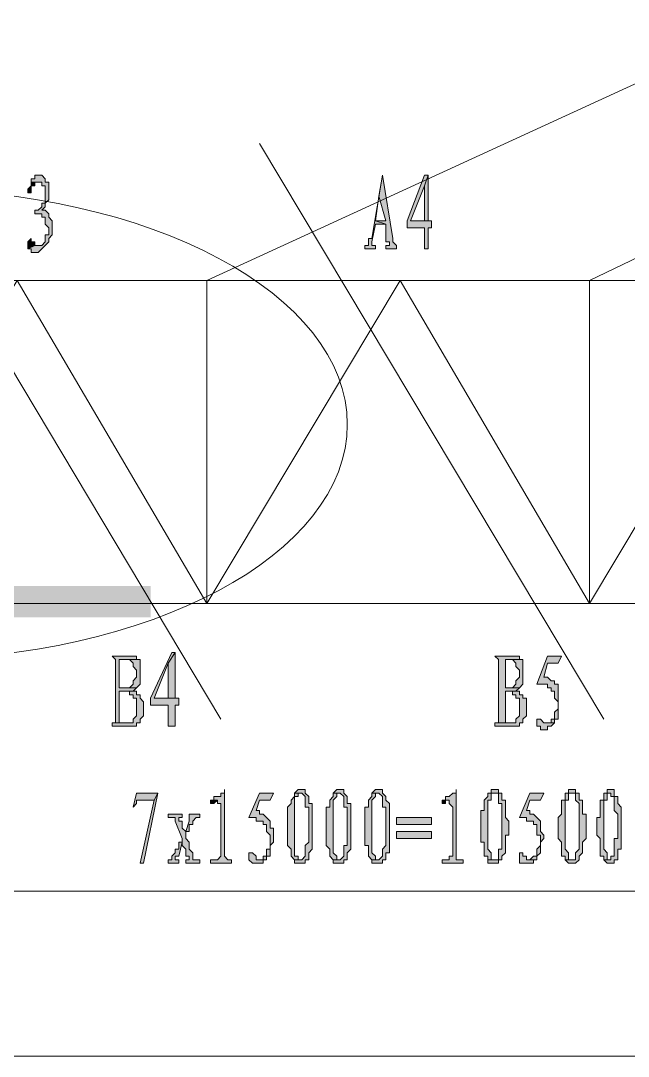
# Model space of a CAD drawing. Header units: millimetres. Extents: x 6 to 291, y 4 to 206.
# Drawn here: x 47.12 to 54.44, y 182.08 to 194.56 of the extents above; entities that cross this region are included whole.
import ezdxf

# ---------------------------------------------------------------- set-up
doc = ezdxf.new("R2010")
doc.units = ezdxf.units.MM
doc.layers.add('C00-00-00', color=7, linetype='Continuous')

msp = doc.modelspace()

# ---------------------------------------------------------------- hatches: boundary and pattern name
at = {"layer": 'C00-00-00'}
h = msp.add_hatch(color=256, dxfattribs=at)
h.dxf.hatch_style = 2
h.paths.add_polyline_path([(47.328668, 192.701335), (47.286335, 192.701335), (47.286335, 192.659002), (47.244001, 192.659002), (47.244001, 192.616669), (47.328668, 192.616669), (47.371001, 192.616669), (47.371001, 192.574335), (47.413335, 192.574335), (47.413335, 192.362669), (47.371001, 192.362669), (47.371001, 192.320335), (47.328668, 192.278002), (47.286335, 192.278002), (47.286335, 192.235669), (47.371001, 192.235669), (47.371001, 192.193335), (47.413335, 192.193335), (47.413335, 192.151002), (47.413335, 192.108669), (47.455668, 192.066335), (47.455668, 191.981669), (47.413335, 191.981669), (47.413335, 191.897002), (47.371001, 191.854669), (47.286335, 191.854669), (47.201668, 191.812335), (47.244001, 191.812335), (47.244001, 191.770002), (47.328668, 191.770002), (47.371001, 191.812335), (47.413335, 191.854669), (47.455668, 191.897002), (47.455668, 191.939335), (47.498001, 191.981669), (47.498001, 192.151002), (47.455668, 192.193335), (47.455668, 192.235669), (47.413335, 192.278002), (47.371001, 192.278002), (47.413335, 192.320335), (47.413335, 192.362669), (47.455668, 192.405002), (47.455668, 192.447335), (47.455668, 192.489669), (47.455668, 192.532002), (47.455668, 192.574335), (47.455668, 192.616669), (47.413335, 192.616669), (47.413335, 192.659002), (47.371001, 192.701335)])
h = msp.add_hatch(color=256, dxfattribs=at)
h.dxf.hatch_style = 2
h.paths.add_polyline_path([(51.477333, 192.701335), (51.350333, 191.939335), (51.307999, 191.939335), (51.307999, 191.897002), (51.307999, 191.854669), (51.265666, 191.854669), (51.265666, 191.812335), (51.392666, 191.812335), (51.392666, 191.854669), (51.350333, 191.854669), (51.350333, 191.897002), (51.392666, 192.108669), (51.519666, 192.108669), (51.392666, 192.151002), (51.434999, 192.447335)])
h = msp.add_hatch(color=256, dxfattribs=at)
h.dxf.hatch_style = 2
h.paths.add_polyline_path([(51.477333, 192.701335), (51.434999, 192.447335), (51.519666, 192.151002), (51.392666, 192.151002), (51.519666, 192.108669), (51.519666, 192.066335), (51.519666, 192.024002), (51.519666, 191.897002), (51.561999, 191.897002), (51.561999, 191.854669), (51.519666, 191.854669), (51.519666, 191.812335), (51.646666, 191.812335), (51.646666, 191.854669), (51.604333, 191.897002), (51.604333, 191.939335)])
h = msp.add_hatch(color=256, dxfattribs=at)
h.dxf.hatch_style = 2
h.paths.add_polyline_path([(52.027666, 192.701335), (51.985333, 192.701335), (51.773666, 192.151002), (51.773666, 192.066335), (51.985333, 192.066335), (51.985333, 191.812335), (52.027666, 191.812335), (52.027666, 192.066335), (52.07, 192.066335), (52.07, 192.151002), (52.027666, 192.151002), (51.816, 192.151002), (51.985333, 192.574335)])
h = msp.add_hatch(color=256, dxfattribs=at)
h.dxf.hatch_style = 2
h.paths.add_polyline_path([(52.027666, 192.701335), (51.985332, 192.574336), (51.985332, 192.151003), (51.815999, 192.151003), (52.027666, 192.151003)])
h = msp.add_hatch(color=256, dxfattribs=at)
h.dxf.hatch_style = 2
h.paths.add_polyline_path([(47.243999, 192.616669), (47.243999, 192.574335), (47.201666, 192.532002), (47.201666, 192.489669), (47.243999, 192.489669), (47.243999, 192.532002), (47.243999, 192.574335), (47.286333, 192.574335), (47.286333, 192.616669), (47.328666, 192.616669)])
h = msp.add_hatch(color=256, dxfattribs=at)
h.dxf.hatch_style = 2
h.paths.add_polyline_path([(47.243999, 191.939336), (47.201666, 191.897002), (47.201666, 191.854669), (47.201666, 191.812336), (47.286333, 191.854669), (47.286333, 191.897002), (47.243999, 191.897002)])
h = msp.add_hatch(color=256, dxfattribs=at)
h.dxf.hatch_style = 2
h.paths.add_polyline_path([(44.068999, 187.748335), (44.068999, 187.367336), (48.683333, 187.748335)])
h = msp.add_hatch(color=256, dxfattribs=at)
h.dxf.hatch_style = 2
h.paths.add_polyline_path([(44.068999, 187.367336), (48.683333, 187.748335), (48.683333, 187.367336)])
h = msp.add_hatch(color=256, dxfattribs=at)
h.dxf.hatch_style = 2
h.paths.add_polyline_path([(48.387001, 186.901669), (48.217668, 186.901669), (48.260001, 186.859336), (48.260001, 186.097336), (48.344668, 186.097336), (48.302335, 186.097336), (48.302335, 186.478336), (48.344668, 186.478336), (48.471668, 186.478336), (48.514001, 186.520669), (48.344668, 186.520669), (48.302335, 186.520669), (48.302335, 186.859336), (48.344668, 186.859336), (48.514001, 186.859336), (48.514001, 186.901669), (48.471668, 186.901669)])
h = msp.add_hatch(color=256, dxfattribs=at)
h.dxf.hatch_style = 2
h.paths.add_polyline_path([(48.514, 186.859337), (48.387, 186.859337), (48.429334, 186.859337), (48.471667, 186.817003), (48.471667, 186.77467), (48.514, 186.732337), (48.514, 186.64767), (48.471667, 186.605337), (48.471667, 186.563003), (48.429334, 186.52067), (48.387, 186.52067), (48.514, 186.52067), (48.556334, 186.563003), (48.556334, 186.605337), (48.556334, 186.77467), (48.556334, 186.817003), (48.556334, 186.859337)])
h = msp.add_hatch(color=256, dxfattribs=at)
h.dxf.hatch_style = 2
h.paths.add_polyline_path([(48.979665, 186.944003), (48.937332, 186.944003), (48.683332, 186.39367), (48.683332, 186.309003), (48.894999, 186.309003), (48.894999, 186.055003), (48.979665, 186.055003), (48.979665, 186.309003), (49.021999, 186.309003), (49.021999, 186.39367), (48.979665, 186.39367), (48.725665, 186.39367), (48.894999, 186.817003)])
h = msp.add_hatch(color=256, dxfattribs=at)
h.dxf.hatch_style = 2
h.paths.add_polyline_path([(48.979665, 186.944003), (48.895001, 186.817002), (48.895001, 186.393669), (48.725668, 186.393669), (48.979665, 186.393669)])
h = msp.add_hatch(color=256, dxfattribs=at)
h.dxf.hatch_style = 2
h.paths.add_polyline_path([(53.001335, 186.901669), (52.832002, 186.901669), (52.874335, 186.859336), (52.874335, 186.097336), (52.959002, 186.097336), (52.959002, 186.478336), (53.086002, 186.478336), (53.128335, 186.520669), (52.959002, 186.520669), (52.959002, 186.859336), (53.128335, 186.859336), (53.128335, 186.901669), (53.086002, 186.901669)])
h = msp.add_hatch(color=256, dxfattribs=at)
h.dxf.hatch_style = 2
h.paths.add_polyline_path([(53.128334, 186.859337), (53.001334, 186.859337), (53.043667, 186.859337), (53.086001, 186.817003), (53.086001, 186.77467), (53.128334, 186.732337), (53.128334, 186.64767), (53.086001, 186.605337), (53.086001, 186.563003), (53.043667, 186.52067), (53.001334, 186.52067), (53.128334, 186.52067), (53.170667, 186.563003), (53.170667, 186.605337), (53.170667, 186.77467), (53.170667, 186.817003), (53.170667, 186.859337)])
h = msp.add_hatch(color=256, dxfattribs=at)
h.dxf.hatch_style = 2
h.paths.add_polyline_path([(53.636334, 186.901669), (53.467, 186.901669), (53.34, 186.563002), (53.424667, 186.563002), (53.467, 186.563002), (53.467, 186.520669), (53.509334, 186.520669), (53.509334, 186.478336), (53.551667, 186.478336), (53.551667, 186.436002), (53.551667, 186.393669), (53.594, 186.351336), (53.594, 186.266669), (53.551667, 186.224336), (53.551667, 186.182002), (53.551667, 186.139669), (53.509334, 186.139669), (53.509334, 186.097336), (53.467, 186.097336), (53.424667, 186.097336), (53.551667, 186.097336), (53.551667, 186.139669), (53.594, 186.139669), (53.594, 186.182002), (53.594, 186.224336), (53.594, 186.478336), (53.594, 186.520669), (53.594, 186.563002), (53.551667, 186.563002), (53.551667, 186.605336), (53.509334, 186.605336), (53.467, 186.647669), (53.424667, 186.647669), (53.467, 186.817002), (53.594, 186.817002)])
h = msp.add_hatch(color=256, dxfattribs=at)
h.dxf.hatch_style = 2
h.paths.add_polyline_path([(48.471666, 186.478336), (48.386999, 186.478336), (48.429333, 186.478336), (48.429333, 186.436003), (48.471666, 186.436003), (48.471666, 186.393669), (48.513999, 186.393669), (48.513999, 186.351336), (48.513999, 186.309003), (48.513999, 186.266669), (48.513999, 186.224336), (48.513999, 186.182003), (48.471666, 186.139669), (48.471666, 186.097336), (48.429333, 186.097336), (48.386999, 186.097336), (48.217666, 186.097336), (48.217666, 186.055003), (48.259999, 186.055003), (48.429333, 186.055003), (48.471666, 186.055003), (48.513999, 186.055003), (48.513999, 186.097336), (48.556333, 186.097336), (48.556333, 186.139669), (48.598666, 186.182003), (48.598666, 186.351336), (48.556333, 186.393669), (48.556333, 186.436003), (48.513999, 186.436003), (48.513999, 186.478336)])
h = msp.add_hatch(color=256, dxfattribs=at)
h.dxf.hatch_style = 2
h.paths.add_polyline_path([(53.086, 186.478336), (53.001333, 186.478336), (53.043666, 186.478336), (53.043666, 186.436003), (53.086, 186.436003), (53.086, 186.393669), (53.128333, 186.393669), (53.128333, 186.351336), (53.128333, 186.309003), (53.128333, 186.266669), (53.128333, 186.224336), (53.128333, 186.182003), (53.086, 186.139669), (53.086, 186.097336), (53.043666, 186.097336), (53.001333, 186.097336), (52.832, 186.097336), (52.832, 186.055003), (52.874333, 186.055003), (53.043666, 186.055003), (53.086, 186.055003), (53.128333, 186.055003), (53.128333, 186.097336), (53.170666, 186.097336), (53.170666, 186.139669), (53.213, 186.182003), (53.213, 186.393669), (53.170666, 186.393669), (53.170666, 186.436003), (53.128333, 186.436003), (53.128333, 186.478336)])
h = msp.add_hatch(color=256, dxfattribs=at)
h.dxf.hatch_style = 2
h.paths.add_polyline_path([(53.382332, 186.13967), (53.339999, 186.13967), (53.339999, 186.097336), (53.339999, 186.055003), (53.382332, 186.055003), (53.382332, 186.01267), (53.466999, 186.01267), (53.466999, 186.055003), (53.509332, 186.055003), (53.551665, 186.097336), (53.424665, 186.097336)])
h = msp.add_hatch(color=256, dxfattribs=at)
h.dxf.hatch_style = 2
h.paths.add_polyline_path([(48.768002, 185.25067), (48.514002, 185.25067), (48.471669, 185.081336), (48.514002, 185.12367), (48.514002, 185.166003), (48.556335, 185.166003), (48.725669, 185.166003)])
h = msp.add_hatch(color=256, dxfattribs=at)
h.dxf.hatch_style = 2
h.paths.add_polyline_path([(48.768002, 185.25067), (48.725668, 185.166003), (48.556334, 184.404002), (48.598665, 184.404002)])
h = msp.add_hatch(color=256, dxfattribs=at)
h.dxf.hatch_style = 2
h.paths.add_polyline_path([(49.572334, 185.293002), (49.572334, 185.250669), (49.53, 185.250669), (49.53, 185.208335), (49.487667, 185.208335), (49.445334, 185.208335), (49.445334, 185.166002), (49.403, 185.166002), (49.487667, 185.166002), (49.487667, 185.123669), (49.53, 185.123669), (49.53, 185.081335), (49.53, 184.488669), (49.487667, 184.446335), (49.445334, 184.446335), (49.403, 184.446335), (49.403, 184.404002), (49.657, 184.404002), (49.657, 184.446335), (49.614667, 184.446335), (49.572334, 184.488669)])
h = msp.add_hatch(color=256, dxfattribs=at)
h.dxf.hatch_style = 2
h.paths.add_polyline_path([(50.165002, 185.25067), (49.995668, 185.25067), (49.868668, 184.954336), (49.953335, 184.954336), (49.953335, 184.912003), (49.995668, 184.912003), (50.038002, 184.912003), (50.038002, 184.86967), (50.080335, 184.86967), (50.080335, 184.827336), (50.080335, 184.785003), (50.122668, 184.74267), (50.122668, 184.573336), (50.080335, 184.573336), (50.080335, 184.531003), (50.080335, 184.48867), (50.038002, 184.48867), (50.038002, 184.446336), (49.953335, 184.446336), (50.080335, 184.446336), (50.080335, 184.48867), (50.122668, 184.48867), (50.122668, 184.531003), (50.122668, 184.61567), (50.165002, 184.658003), (50.165002, 184.827336), (50.122668, 184.827336), (50.122668, 184.86967), (50.122668, 184.912003), (50.080335, 184.954336), (50.038002, 184.99667), (49.995668, 184.99667), (49.995668, 185.039003), (49.953335, 185.039003), (49.995668, 185.166003), (50.122668, 185.166003)])
h = msp.add_hatch(color=256, dxfattribs=at)
h.dxf.hatch_style = 2
h.paths.add_polyline_path([(50.418999, 185.25067), (50.418999, 185.208336), (50.376666, 185.166003), (50.376666, 185.12367), (50.334333, 185.081336), (50.334333, 184.86967), (50.334333, 184.827336), (50.334333, 184.61567), (50.376666, 184.573336), (50.376666, 184.531003), (50.376666, 184.48867), (50.418999, 184.446336), (50.503666, 184.446336), (50.461333, 184.446336), (50.461333, 184.48867), (50.418999, 184.48867), (50.418999, 184.573336), (50.418999, 185.12367), (50.418999, 185.208336), (50.461333, 185.208336), (50.461333, 185.25067), (50.503666, 185.25067)])
h = msp.add_hatch(color=256, dxfattribs=at)
h.dxf.hatch_style = 2
h.paths.add_polyline_path([(50.503668, 185.293002), (50.461335, 185.293002), (50.419001, 185.250669), (50.503668, 185.250669), (50.546001, 185.208335), (50.546001, 185.166002), (50.546001, 185.123669), (50.546001, 185.081335), (50.588335, 185.081335), (50.588335, 184.869669), (50.588335, 184.827335), (50.588335, 184.658002), (50.546001, 184.615669), (50.546001, 184.531002), (50.546001, 184.488669), (50.503668, 184.446335), (50.419001, 184.446335), (50.419001, 184.404002), (50.461335, 184.404002), (50.546001, 184.404002), (50.546001, 184.446335), (50.588335, 184.446335), (50.588335, 184.488669), (50.588335, 184.531002), (50.630668, 184.573335), (50.630668, 184.615669), (50.630668, 184.658002), (50.630668, 185.039002), (50.630668, 185.081335), (50.630668, 185.123669), (50.588335, 185.123669), (50.588335, 185.166002), (50.588335, 185.208335), (50.546001, 185.250669), (50.546001, 185.293002)])
h = msp.add_hatch(color=256, dxfattribs=at)
h.dxf.hatch_style = 2
h.paths.add_polyline_path([(50.884669, 185.25067), (50.884669, 185.208336), (50.842335, 185.166003), (50.842335, 185.081336), (50.800002, 185.081336), (50.800002, 184.61567), (50.842335, 184.573336), (50.842335, 184.531003), (50.842335, 184.48867), (50.884669, 184.446336), (50.969335, 184.446336), (50.927002, 184.446336), (50.927002, 184.48867), (50.884669, 184.531003), (50.884669, 184.573336), (50.884669, 185.12367), (50.884669, 185.166003), (50.927002, 185.208336), (50.927002, 185.25067), (50.969335, 185.25067)])
h = msp.add_hatch(color=256, dxfattribs=at)
h.dxf.hatch_style = 2
h.paths.add_polyline_path([(50.969333, 185.293002), (50.927, 185.293002), (50.884666, 185.250669), (50.969333, 185.250669), (51.011666, 185.208335), (51.011666, 185.166002), (51.011666, 185.081335), (51.054, 185.081335), (51.054, 184.869669), (51.054, 184.827335), (51.054, 184.615669), (51.011666, 184.615669), (51.011666, 184.531002), (51.011666, 184.488669), (50.969333, 184.446335), (50.884666, 184.446335), (50.884666, 184.404002), (50.927, 184.404002), (51.011666, 184.404002), (51.011666, 184.446335), (51.054, 184.446335), (51.054, 184.488669), (51.054, 184.531002), (51.096333, 184.573335), (51.096333, 184.615669), (51.096333, 184.658002), (51.096333, 185.039002), (51.096333, 185.081335), (51.096333, 185.123669), (51.054, 185.123669), (51.054, 185.166002), (51.054, 185.208335), (51.011666, 185.250669), (51.011666, 185.293002)])
h = msp.add_hatch(color=256, dxfattribs=at)
h.dxf.hatch_style = 2
h.paths.add_polyline_path([(51.350334, 185.25067), (51.350334, 185.208336), (51.308001, 185.166003), (51.308001, 185.12367), (51.308001, 185.081336), (51.265667, 185.081336), (51.265667, 184.61567), (51.308001, 184.61567), (51.308001, 184.531003), (51.308001, 184.48867), (51.350334, 184.446336), (51.435001, 184.446336), (51.392667, 184.446336), (51.392667, 184.48867), (51.350334, 184.531003), (51.350334, 184.573336), (51.350334, 185.081336), (51.350334, 185.12367), (51.350334, 185.166003), (51.392667, 185.208336), (51.392667, 185.25067), (51.435001, 185.25067)])
h = msp.add_hatch(color=256, dxfattribs=at)
h.dxf.hatch_style = 2
h.paths.add_polyline_path([(51.434998, 185.293002), (51.392665, 185.293002), (51.350332, 185.250669), (51.434998, 185.250669), (51.477332, 185.208335), (51.477332, 185.166002), (51.477332, 185.081335), (51.519665, 185.081335), (51.519665, 184.869669), (51.519665, 184.827335), (51.519665, 184.615669), (51.477332, 184.573335), (51.477332, 184.531002), (51.477332, 184.488669), (51.434998, 184.446335), (51.350332, 184.446335), (51.350332, 184.404002), (51.392665, 184.404002), (51.477332, 184.404002), (51.477332, 184.446335), (51.519665, 184.446335), (51.519665, 184.488669), (51.519665, 184.531002), (51.561998, 184.531002), (51.561998, 184.615669), (51.561998, 185.081335), (51.561998, 185.123669), (51.519665, 185.166002), (51.519665, 185.208335), (51.477332, 185.250669), (51.477332, 185.293002)])
h = msp.add_hatch(color=256, dxfattribs=at)
h.dxf.hatch_style = 2
h.paths.add_polyline_path([(52.366333, 185.293002), (52.366333, 185.250669), (52.323999, 185.250669), (52.281666, 185.208335), (52.239333, 185.208335), (52.239333, 185.166002), (52.196999, 185.166002), (52.281666, 185.166002), (52.281666, 185.123669), (52.323999, 185.081335), (52.323999, 184.488669), (52.281666, 184.488669), (52.281666, 184.446335), (52.239333, 184.446335), (52.196999, 184.446335), (52.196999, 184.404002), (52.450999, 184.404002), (52.450999, 184.446335), (52.408666, 184.446335), (52.366333, 184.446335), (52.366333, 184.488669)])
h = msp.add_hatch(color=256, dxfattribs=at)
h.dxf.hatch_style = 2
h.paths.add_polyline_path([(52.747334, 185.25067), (52.747334, 185.208336), (52.705, 185.166003), (52.705, 185.12367), (52.705, 185.039003), (52.662667, 185.039003), (52.662667, 184.658003), (52.705, 184.658003), (52.705, 184.61567), (52.705, 184.573336), (52.705, 184.531003), (52.705, 184.48867), (52.747334, 184.48867), (52.747334, 184.446336), (52.832, 184.446336), (52.789667, 184.446336), (52.789667, 184.48867), (52.789667, 184.531003), (52.747334, 184.573336), (52.747334, 184.658003), (52.747334, 185.039003), (52.747334, 185.081336), (52.747334, 185.166003), (52.789667, 185.166003), (52.789667, 185.208336), (52.789667, 185.25067), (52.832, 185.25067)])
h = msp.add_hatch(color=256, dxfattribs=at)
h.dxf.hatch_style = 2
h.paths.add_polyline_path([(52.831998, 185.293002), (52.789665, 185.293002), (52.789665, 185.250669), (52.747331, 185.250669), (52.831998, 185.250669), (52.874331, 185.250669), (52.874331, 185.208335), (52.874331, 185.123669), (52.916665, 185.123669), (52.916665, 184.869669), (52.916665, 184.827335), (52.916665, 184.573335), (52.874331, 184.573335), (52.874331, 184.488669), (52.874331, 184.446335), (52.831998, 184.446335), (52.747331, 184.446335), (52.747331, 184.404002), (52.789665, 184.404002), (52.874331, 184.404002), (52.874331, 184.446335), (52.916665, 184.446335), (52.916665, 184.488669), (52.958998, 184.531002), (52.958998, 184.573335), (52.958998, 184.615669), (52.958998, 184.742669), (53.001331, 184.742669), (53.001331, 184.912002), (52.958998, 184.954335), (52.958998, 185.081335), (52.958998, 185.166002), (52.916665, 185.166002), (52.916665, 185.208335), (52.916665, 185.250669), (52.874331, 185.250669), (52.874331, 185.293002)])
h = msp.add_hatch(color=256, dxfattribs=at)
h.dxf.hatch_style = 2
h.paths.add_polyline_path([(53.424666, 185.25067), (53.255333, 185.25067), (53.128333, 184.954336), (53.212999, 184.954336), (53.212999, 184.912003), (53.255333, 184.912003), (53.297666, 184.912003), (53.297666, 184.86967), (53.339999, 184.86967), (53.339999, 184.827336), (53.339999, 184.74267), (53.382333, 184.74267), (53.382333, 184.61567), (53.339999, 184.573336), (53.339999, 184.531003), (53.339999, 184.48867), (53.297666, 184.48867), (53.255333, 184.446336), (53.212999, 184.446336), (53.339999, 184.446336), (53.339999, 184.48867), (53.382333, 184.531003), (53.382333, 184.573336), (53.382333, 184.658003), (53.424666, 184.700336), (53.424666, 184.74267), (53.382333, 184.785003), (53.382333, 184.86967), (53.382333, 184.912003), (53.339999, 184.954336), (53.297666, 184.99667), (53.255333, 184.99667), (53.255333, 185.039003), (53.212999, 185.039003), (53.255333, 185.166003), (53.382333, 185.166003)])
h = msp.add_hatch(color=256, dxfattribs=at)
h.dxf.hatch_style = 2
h.paths.add_polyline_path([(53.678668, 185.25067), (53.678668, 185.208336), (53.678668, 185.166003), (53.636335, 185.166003), (53.636335, 185.12367), (53.636335, 184.99667), (53.594001, 184.954336), (53.594001, 184.700336), (53.636335, 184.658003), (53.636335, 184.61567), (53.636335, 184.573336), (53.636335, 184.48867), (53.678668, 184.48867), (53.678668, 184.446336), (53.763335, 184.446336), (53.721001, 184.446336), (53.721001, 184.48867), (53.721001, 184.531003), (53.678668, 184.573336), (53.678668, 184.700336), (53.678668, 184.99667), (53.678668, 185.039003), (53.678668, 185.166003), (53.721001, 185.166003), (53.721001, 185.208336), (53.721001, 185.25067), (53.763335, 185.25067)])
h = msp.add_hatch(color=256, dxfattribs=at)
h.dxf.hatch_style = 2
h.paths.add_polyline_path([(53.763333, 185.293002), (53.720999, 185.293002), (53.720999, 185.250669), (53.678666, 185.250669), (53.763333, 185.250669), (53.805666, 185.250669), (53.805666, 185.208335), (53.805666, 185.166002), (53.847999, 185.123669), (53.847999, 184.996669), (53.847999, 184.954335), (53.847999, 184.869669), (53.847999, 184.827335), (53.847999, 184.742669), (53.847999, 184.700335), (53.847999, 184.573335), (53.805666, 184.531002), (53.805666, 184.488669), (53.805666, 184.446335), (53.763333, 184.446335), (53.678666, 184.446335), (53.720999, 184.404002), (53.805666, 184.404002), (53.847999, 184.446335), (53.847999, 184.488669), (53.890333, 184.531002), (53.890333, 184.573335), (53.890333, 184.658002), (53.932666, 184.700335), (53.932666, 184.996669), (53.890333, 184.996669), (53.890333, 185.081335), (53.890333, 185.123669), (53.890333, 185.166002), (53.847999, 185.166002), (53.847999, 185.208335), (53.847999, 185.250669), (53.805666, 185.250669), (53.805666, 185.293002)])
h = msp.add_hatch(color=256, dxfattribs=at)
h.dxf.hatch_style = 2
h.paths.add_polyline_path([(54.144333, 185.25067), (54.144333, 185.208336), (54.144333, 185.166003), (54.102, 185.166003), (54.102, 185.12367), (54.102, 185.081336), (54.102, 184.954336), (54.059666, 184.954336), (54.059666, 184.74267), (54.102, 184.700336), (54.102, 184.61567), (54.102, 184.573336), (54.102, 184.48867), (54.144333, 184.48867), (54.144333, 184.446336), (54.186666, 184.446336), (54.186666, 184.48867), (54.186666, 184.531003), (54.144333, 184.573336), (54.144333, 184.700336), (54.144333, 184.74267), (54.144333, 184.954336), (54.144333, 185.166003), (54.186666, 185.166003), (54.186666, 185.208336), (54.186666, 185.25067), (54.229, 185.25067)])
h = msp.add_hatch(color=256, dxfattribs=at)
h.dxf.hatch_style = 2
h.paths.add_polyline_path([(54.229002, 185.293002), (54.186669, 185.293002), (54.186669, 185.250669), (54.144335, 185.250669), (54.229002, 185.250669), (54.229002, 185.208335), (54.271335, 185.208335), (54.271335, 185.166002), (54.271335, 185.123669), (54.271335, 185.039002), (54.313669, 184.996669), (54.313669, 184.869669), (54.313669, 184.827335), (54.313669, 184.700335), (54.271335, 184.700335), (54.271335, 184.573335), (54.271335, 184.531002), (54.271335, 184.488669), (54.229002, 184.488669), (54.229002, 184.446335), (54.144335, 184.446335), (54.186669, 184.404002), (54.229002, 184.404002), (54.271335, 184.404002), (54.271335, 184.446335), (54.313669, 184.446335), (54.313669, 184.488669), (54.313669, 184.531002), (54.313669, 184.573335), (54.356002, 184.573335), (54.356002, 184.658002), (54.356002, 184.996669), (54.356002, 185.039002), (54.356002, 185.081335), (54.313669, 185.123669), (54.313669, 185.166002), (54.313669, 185.208335), (54.271335, 185.208335), (54.271335, 185.250669), (54.271335, 185.293002)])
h = msp.add_hatch(color=256, dxfattribs=at)
h.dxf.hatch_style = 2
h.paths.add_polyline_path([(49.403, 185.166003), (49.403, 185.12367), (49.445334, 185.12367), (49.487667, 185.166003)])
h = msp.add_hatch(color=256, dxfattribs=at)
h.dxf.hatch_style = 2
h.paths.add_polyline_path([(52.197, 185.166003), (52.197, 185.123669), (52.239334, 185.123669), (52.239334, 185.166003), (52.281668, 185.166003)])
h = msp.add_hatch(color=256, dxfattribs=at)
h.dxf.hatch_style = 2
h.paths.add_polyline_path([(49.064334, 184.99667), (48.895001, 184.99667), (48.895001, 184.954336), (48.937334, 184.954336), (48.979667, 184.954336), (48.979667, 184.912003), (49.064334, 184.700336), (49.064334, 184.658003), (49.022001, 184.658003), (49.064334, 184.658003), (49.064334, 184.61567), (49.106667, 184.573336), (49.106667, 184.531003), (49.106667, 184.48867), (49.149001, 184.48867), (49.149001, 184.446336), (49.106667, 184.446336), (49.106667, 184.404003), (49.276001, 184.404003), (49.276001, 184.446336), (49.233667, 184.446336), (49.191334, 184.446336), (49.191334, 184.48867), (49.191334, 184.531003), (49.149001, 184.573336), (49.149001, 184.61567), (49.149001, 184.658003), (49.106667, 184.700336), (49.106667, 184.785003), (49.064334, 184.827336), (49.064334, 184.86967), (49.064334, 184.912003), (49.022001, 184.912003), (49.022001, 184.954336), (49.064334, 184.954336)])
h = msp.add_hatch(color=256, dxfattribs=at)
h.dxf.hatch_style = 2
h.paths.add_polyline_path([(49.276001, 184.99667), (49.149001, 184.99667), (49.149001, 184.954336), (49.149001, 184.912003), (49.106668, 184.785003), (49.149001, 184.785003), (49.149001, 184.827336), (49.149001, 184.86967), (49.191335, 184.86967), (49.191335, 184.912003), (49.233668, 184.954336), (49.276001, 184.954336)])
h = msp.add_hatch(color=256, dxfattribs=at)
h.dxf.hatch_style = 2
h.paths.add_polyline_path([(52.070001, 184.869669), (52.070001, 184.954336), (51.646666, 184.954336), (51.646666, 184.869669)])
h = msp.add_hatch(color=256, dxfattribs=at)
h.dxf.hatch_style = 2
h.paths.add_polyline_path([(52.070001, 184.700336), (52.070001, 184.785002), (51.646666, 184.785002), (51.646666, 184.700336)])
h = msp.add_hatch(color=256, dxfattribs=at)
h.dxf.hatch_style = 2
h.paths.add_polyline_path([(49.022, 184.658004), (49.022, 184.61567), (49.022, 184.573337), (48.979666, 184.573337), (48.979666, 184.531004), (48.937333, 184.48867), (48.937333, 184.446337), (48.895, 184.446337), (48.895, 184.404004), (49.022, 184.404004), (49.022, 184.446337), (48.979666, 184.446337), (48.979666, 184.48867), (49.022, 184.48867), (49.064333, 184.658004)])
h = msp.add_hatch(color=256, dxfattribs=at)
h.dxf.hatch_style = 2
h.paths.add_polyline_path([(49.911, 184.531002), (49.868666, 184.531002), (49.868666, 184.488669), (49.868666, 184.446336), (49.911, 184.404002), (49.995666, 184.404002), (50.038, 184.404002), (50.038, 184.446336), (50.080333, 184.446336), (49.953333, 184.446336), (49.953333, 184.488669)])
h = msp.add_hatch(color=256, dxfattribs=at)
h.dxf.hatch_style = 2
h.paths.add_polyline_path([(53.170669, 184.531002), (53.128335, 184.531002), (53.128335, 184.488669), (53.128335, 184.446336), (53.128335, 184.404002), (53.170669, 184.404002), (53.255335, 184.404002), (53.297669, 184.404002), (53.297669, 184.446336), (53.340002, 184.446336), (53.213002, 184.446336), (53.213002, 184.488669), (53.170669, 184.488669)])

# ---------------------------------------------------------------- linework, layer by layer
at = {"layer": 'C00-00-00', "lineweight": 5}
for points in [[(49.360666, 191.431336), (56.091667, 194.521669)], [(53.975, 191.431336), (60.494333, 194.564002)], [(45.381334, 193.082336), (49.529999, 186.13967)], [(49.995669, 193.082336), (54.144333, 186.13967)], [(35.517668, 191.431336), (252.010328, 191.431336)], [(37.846001, 191.431336), (40.132002, 187.536669), (42.418001, 191.431336), (44.746335, 187.536669), (47.074668, 191.431336), (49.360668, 187.536669), (51.689001, 191.431336), (53.975002, 187.536669), (56.303334, 191.431336), (58.589334, 187.536669), (60.917668, 191.431336), (63.203668, 187.536669), (65.532002, 191.431336), (67.818002, 187.536669), (70.146336, 191.431336), (72.432336, 187.536669)], [(49.360666, 191.431336), (49.360666, 187.536669)], [(53.975, 191.431336), (53.975, 187.536669)], [(35.517668, 187.536669), (252.010328, 187.536669)], [(36.110332, 184.065335), (67.225334, 184.065335)], [(36.110332, 182.07567), (247.142004, 182.07567)]]:
    msp.add_lwpolyline(points, dxfattribs=at)
at = {"layer": 'C00-00-00', "lineweight": 13}
for points in [[(47.328668, 192.701335), (47.286335, 192.701335), (47.286335, 192.659002), (47.244001, 192.659002), (47.244001, 192.616669), (47.328668, 192.616669), (47.371001, 192.616669), (47.371001, 192.574335), (47.413335, 192.574335), (47.413335, 192.362669), (47.371001, 192.362669), (47.371001, 192.320335), (47.328668, 192.278002), (47.286335, 192.278002), (47.286335, 192.235669), (47.371001, 192.235669), (47.371001, 192.193335), (47.413335, 192.193335), (47.413335, 192.151002), (47.413335, 192.108669), (47.455668, 192.066335), (47.455668, 191.981669), (47.413335, 191.981669), (47.413335, 191.897002), (47.371001, 191.854669), (47.286335, 191.854669), (47.201668, 191.812335), (47.244001, 191.812335), (47.244001, 191.770002), (47.328668, 191.770002), (47.371001, 191.812335), (47.413335, 191.854669), (47.455668, 191.897002), (47.455668, 191.939335), (47.498001, 191.981669), (47.498001, 192.151002), (47.455668, 192.193335), (47.455668, 192.235669), (47.413335, 192.278002), (47.371001, 192.278002), (47.413335, 192.320335), (47.413335, 192.362669), (47.455668, 192.405002), (47.455668, 192.447335), (47.455668, 192.489669), (47.455668, 192.532002), (47.455668, 192.574335), (47.455668, 192.616669), (47.413335, 192.616669), (47.413335, 192.659002), (47.371001, 192.701335)], [(51.477333, 192.701335), (51.350333, 191.939335), (51.307999, 191.939335), (51.307999, 191.897002), (51.307999, 191.854669), (51.265666, 191.854669), (51.265666, 191.812335), (51.392666, 191.812335), (51.392666, 191.854669), (51.350333, 191.854669), (51.350333, 191.897002), (51.392666, 192.108669), (51.519666, 192.108669), (51.392666, 192.151002), (51.434999, 192.447335)], [(51.477333, 192.701335), (51.434999, 192.447335), (51.519666, 192.151002), (51.392666, 192.151002), (51.519666, 192.108669), (51.519666, 192.066335), (51.519666, 192.024002), (51.519666, 191.897002), (51.561999, 191.897002), (51.561999, 191.854669), (51.519666, 191.854669), (51.519666, 191.812335), (51.646666, 191.812335), (51.646666, 191.854669), (51.604333, 191.897002), (51.604333, 191.939335)], [(52.027666, 192.701335), (51.985333, 192.701335), (51.773666, 192.151002), (51.773666, 192.066335), (51.985333, 192.066335), (51.985333, 191.812335), (52.027666, 191.812335), (52.027666, 192.066335), (52.07, 192.066335), (52.07, 192.151002), (52.027666, 192.151002), (51.816, 192.151002), (51.985333, 192.574335)], [(52.027666, 192.701335), (51.985332, 192.574336), (51.985332, 192.151003), (51.815999, 192.151003), (52.027666, 192.151003)], [(47.243999, 192.616669), (47.243999, 192.574335), (47.201666, 192.532002), (47.201666, 192.489669), (47.243999, 192.489669), (47.243999, 192.532002), (47.243999, 192.574335), (47.286333, 192.574335), (47.286333, 192.616669), (47.328666, 192.616669)], [(47.243999, 191.939336), (47.201666, 191.897002), (47.201666, 191.854669), (47.201666, 191.812336), (47.286333, 191.854669), (47.286333, 191.897002), (47.243999, 191.897002)], [(48.387001, 186.901669), (48.217668, 186.901669), (48.260001, 186.859336), (48.260001, 186.097336), (48.344668, 186.097336), (48.302335, 186.097336), (48.302335, 186.478336), (48.344668, 186.478336), (48.471668, 186.478336), (48.514001, 186.520669), (48.344668, 186.520669), (48.302335, 186.520669), (48.302335, 186.859336), (48.344668, 186.859336), (48.514001, 186.859336), (48.514001, 186.901669), (48.471668, 186.901669)], [(48.514, 186.859337), (48.387, 186.859337), (48.429334, 186.859337), (48.471667, 186.817003), (48.471667, 186.77467), (48.514, 186.732337), (48.514, 186.64767), (48.471667, 186.605337), (48.471667, 186.563003), (48.429334, 186.52067), (48.387, 186.52067), (48.514, 186.52067), (48.556334, 186.563003), (48.556334, 186.605337), (48.556334, 186.77467), (48.556334, 186.817003), (48.556334, 186.859337)], [(48.979665, 186.944003), (48.937332, 186.944003), (48.683332, 186.39367), (48.683332, 186.309003), (48.894999, 186.309003), (48.894999, 186.055003), (48.979665, 186.055003), (48.979665, 186.309003), (49.021999, 186.309003), (49.021999, 186.39367), (48.979665, 186.39367), (48.725665, 186.39367), (48.894999, 186.817003)], [(48.979665, 186.944003), (48.895001, 186.817002), (48.895001, 186.393669), (48.725668, 186.393669), (48.979665, 186.393669)], [(53.001335, 186.901669), (52.832002, 186.901669), (52.874335, 186.859336), (52.874335, 186.097336), (52.959002, 186.097336), (52.959002, 186.478336), (53.086002, 186.478336), (53.128335, 186.520669), (52.959002, 186.520669), (52.959002, 186.859336), (53.128335, 186.859336), (53.128335, 186.901669), (53.086002, 186.901669)], [(53.128334, 186.859337), (53.001334, 186.859337), (53.043667, 186.859337), (53.086001, 186.817003), (53.086001, 186.77467), (53.128334, 186.732337), (53.128334, 186.64767), (53.086001, 186.605337), (53.086001, 186.563003), (53.043667, 186.52067), (53.001334, 186.52067), (53.128334, 186.52067), (53.170667, 186.563003), (53.170667, 186.605337), (53.170667, 186.77467), (53.170667, 186.817003), (53.170667, 186.859337)], [(53.636334, 186.901669), (53.467, 186.901669), (53.34, 186.563002), (53.424667, 186.563002), (53.467, 186.563002), (53.467, 186.520669), (53.509334, 186.520669), (53.509334, 186.478336), (53.551667, 186.478336), (53.551667, 186.436002), (53.551667, 186.393669), (53.594, 186.351336), (53.594, 186.266669), (53.551667, 186.224336), (53.551667, 186.182002), (53.551667, 186.139669), (53.509334, 186.139669), (53.509334, 186.097336), (53.467, 186.097336), (53.424667, 186.097336), (53.551667, 186.097336), (53.551667, 186.139669), (53.594, 186.139669), (53.594, 186.182002), (53.594, 186.224336), (53.594, 186.478336), (53.594, 186.520669), (53.594, 186.563002), (53.551667, 186.563002), (53.551667, 186.605336), (53.509334, 186.605336), (53.467, 186.647669), (53.424667, 186.647669), (53.467, 186.817002), (53.594, 186.817002)], [(48.471666, 186.478336), (48.386999, 186.478336), (48.429333, 186.478336), (48.429333, 186.436003), (48.471666, 186.436003), (48.471666, 186.393669), (48.513999, 186.393669), (48.513999, 186.351336), (48.513999, 186.309003), (48.513999, 186.266669), (48.513999, 186.224336), (48.513999, 186.182003), (48.471666, 186.139669), (48.471666, 186.097336), (48.429333, 186.097336), (48.386999, 186.097336), (48.217666, 186.097336), (48.217666, 186.055003), (48.259999, 186.055003), (48.429333, 186.055003), (48.471666, 186.055003), (48.513999, 186.055003), (48.513999, 186.097336), (48.556333, 186.097336), (48.556333, 186.139669), (48.598666, 186.182003), (48.598666, 186.351336), (48.556333, 186.393669), (48.556333, 186.436003), (48.513999, 186.436003), (48.513999, 186.478336)], [(53.086, 186.478336), (53.001333, 186.478336), (53.043666, 186.478336), (53.043666, 186.436003), (53.086, 186.436003), (53.086, 186.393669), (53.128333, 186.393669), (53.128333, 186.351336), (53.128333, 186.309003), (53.128333, 186.266669), (53.128333, 186.224336), (53.128333, 186.182003), (53.086, 186.139669), (53.086, 186.097336), (53.043666, 186.097336), (53.001333, 186.097336), (52.832, 186.097336), (52.832, 186.055003), (52.874333, 186.055003), (53.043666, 186.055003), (53.086, 186.055003), (53.128333, 186.055003), (53.128333, 186.097336), (53.170666, 186.097336), (53.170666, 186.139669), (53.213, 186.182003), (53.213, 186.393669), (53.170666, 186.393669), (53.170666, 186.436003), (53.128333, 186.436003), (53.128333, 186.478336)], [(53.382332, 186.13967), (53.339999, 186.13967), (53.339999, 186.097336), (53.339999, 186.055003), (53.382332, 186.055003), (53.382332, 186.01267), (53.466999, 186.01267), (53.466999, 186.055003), (53.509332, 186.055003), (53.551665, 186.097336), (53.424665, 186.097336)], [(48.768002, 185.25067), (48.514002, 185.25067), (48.471669, 185.081336), (48.514002, 185.12367), (48.514002, 185.166003), (48.556335, 185.166003), (48.725669, 185.166003)], [(48.768002, 185.25067), (48.725668, 185.166003), (48.556334, 184.404002), (48.598665, 184.404002)], [(49.572334, 185.293002), (49.572334, 185.250669), (49.53, 185.250669), (49.53, 185.208335), (49.487667, 185.208335), (49.445334, 185.208335), (49.445334, 185.166002), (49.403, 185.166002), (49.487667, 185.166002), (49.487667, 185.123669), (49.53, 185.123669), (49.53, 185.081335), (49.53, 184.488669), (49.487667, 184.446335), (49.445334, 184.446335), (49.403, 184.446335), (49.403, 184.404002), (49.657, 184.404002), (49.657, 184.446335), (49.614667, 184.446335), (49.572334, 184.488669)], [(50.165002, 185.25067), (49.995668, 185.25067), (49.868668, 184.954336), (49.953335, 184.954336), (49.953335, 184.912003), (49.995668, 184.912003), (50.038002, 184.912003), (50.038002, 184.86967), (50.080335, 184.86967), (50.080335, 184.827336), (50.080335, 184.785003), (50.122668, 184.74267), (50.122668, 184.573336), (50.080335, 184.573336), (50.080335, 184.531003), (50.080335, 184.48867), (50.038002, 184.48867), (50.038002, 184.446336), (49.953335, 184.446336), (50.080335, 184.446336), (50.080335, 184.48867), (50.122668, 184.48867), (50.122668, 184.531003), (50.122668, 184.61567), (50.165002, 184.658003), (50.165002, 184.827336), (50.122668, 184.827336), (50.122668, 184.86967), (50.122668, 184.912003), (50.080335, 184.954336), (50.038002, 184.99667), (49.995668, 184.99667), (49.995668, 185.039003), (49.953335, 185.039003), (49.995668, 185.166003), (50.122668, 185.166003)], [(50.418999, 185.25067), (50.418999, 185.208336), (50.376666, 185.166003), (50.376666, 185.12367), (50.334333, 185.081336), (50.334333, 184.86967), (50.334333, 184.827336), (50.334333, 184.61567), (50.376666, 184.573336), (50.376666, 184.531003), (50.376666, 184.48867), (50.418999, 184.446336), (50.503666, 184.446336), (50.461333, 184.446336), (50.461333, 184.48867), (50.418999, 184.48867), (50.418999, 184.573336), (50.418999, 185.12367), (50.418999, 185.208336), (50.461333, 185.208336), (50.461333, 185.25067), (50.503666, 185.25067)], [(50.503668, 185.293002), (50.461335, 185.293002), (50.419001, 185.250669), (50.503668, 185.250669), (50.546001, 185.208335), (50.546001, 185.166002), (50.546001, 185.123669), (50.546001, 185.081335), (50.588335, 185.081335), (50.588335, 184.869669), (50.588335, 184.827335), (50.588335, 184.658002), (50.546001, 184.615669), (50.546001, 184.531002), (50.546001, 184.488669), (50.503668, 184.446335), (50.419001, 184.446335), (50.419001, 184.404002), (50.461335, 184.404002), (50.546001, 184.404002), (50.546001, 184.446335), (50.588335, 184.446335), (50.588335, 184.488669), (50.588335, 184.531002), (50.630668, 184.573335), (50.630668, 184.615669), (50.630668, 184.658002), (50.630668, 185.039002), (50.630668, 185.081335), (50.630668, 185.123669), (50.588335, 185.123669), (50.588335, 185.166002), (50.588335, 185.208335), (50.546001, 185.250669), (50.546001, 185.293002)], [(50.884669, 185.25067), (50.884669, 185.208336), (50.842335, 185.166003), (50.842335, 185.081336), (50.800002, 185.081336), (50.800002, 184.61567), (50.842335, 184.573336), (50.842335, 184.531003), (50.842335, 184.48867), (50.884669, 184.446336), (50.969335, 184.446336), (50.927002, 184.446336), (50.927002, 184.48867), (50.884669, 184.531003), (50.884669, 184.573336), (50.884669, 185.12367), (50.884669, 185.166003), (50.927002, 185.208336), (50.927002, 185.25067), (50.969335, 185.25067)], [(50.969333, 185.293002), (50.927, 185.293002), (50.884666, 185.250669), (50.969333, 185.250669), (51.011666, 185.208335), (51.011666, 185.166002), (51.011666, 185.081335), (51.054, 185.081335), (51.054, 184.869669), (51.054, 184.827335), (51.054, 184.615669), (51.011666, 184.615669), (51.011666, 184.531002), (51.011666, 184.488669), (50.969333, 184.446335), (50.884666, 184.446335), (50.884666, 184.404002), (50.927, 184.404002), (51.011666, 184.404002), (51.011666, 184.446335), (51.054, 184.446335), (51.054, 184.488669), (51.054, 184.531002), (51.096333, 184.573335), (51.096333, 184.615669), (51.096333, 184.658002), (51.096333, 185.039002), (51.096333, 185.081335), (51.096333, 185.123669), (51.054, 185.123669), (51.054, 185.166002), (51.054, 185.208335), (51.011666, 185.250669), (51.011666, 185.293002)], [(51.350334, 185.25067), (51.350334, 185.208336), (51.308001, 185.166003), (51.308001, 185.12367), (51.308001, 185.081336), (51.265667, 185.081336), (51.265667, 184.61567), (51.308001, 184.61567), (51.308001, 184.531003), (51.308001, 184.48867), (51.350334, 184.446336), (51.435001, 184.446336), (51.392667, 184.446336), (51.392667, 184.48867), (51.350334, 184.531003), (51.350334, 184.573336), (51.350334, 185.081336), (51.350334, 185.12367), (51.350334, 185.166003), (51.392667, 185.208336), (51.392667, 185.25067), (51.435001, 185.25067)], [(51.434998, 185.293002), (51.392665, 185.293002), (51.350332, 185.250669), (51.434998, 185.250669), (51.477332, 185.208335), (51.477332, 185.166002), (51.477332, 185.081335), (51.519665, 185.081335), (51.519665, 184.869669), (51.519665, 184.827335), (51.519665, 184.615669), (51.477332, 184.573335), (51.477332, 184.531002), (51.477332, 184.488669), (51.434998, 184.446335), (51.350332, 184.446335), (51.350332, 184.404002), (51.392665, 184.404002), (51.477332, 184.404002), (51.477332, 184.446335), (51.519665, 184.446335), (51.519665, 184.488669), (51.519665, 184.531002), (51.561998, 184.531002), (51.561998, 184.615669), (51.561998, 185.081335), (51.561998, 185.123669), (51.519665, 185.166002), (51.519665, 185.208335), (51.477332, 185.250669), (51.477332, 185.293002)], [(52.366333, 185.293002), (52.366333, 185.250669), (52.323999, 185.250669), (52.281666, 185.208335), (52.239333, 185.208335), (52.239333, 185.166002), (52.196999, 185.166002), (52.281666, 185.166002), (52.281666, 185.123669), (52.323999, 185.081335), (52.323999, 184.488669), (52.281666, 184.488669), (52.281666, 184.446335), (52.239333, 184.446335), (52.196999, 184.446335), (52.196999, 184.404002), (52.450999, 184.404002), (52.450999, 184.446335), (52.408666, 184.446335), (52.366333, 184.446335), (52.366333, 184.488669)], [(52.747334, 185.25067), (52.747334, 185.208336), (52.705, 185.166003), (52.705, 185.12367), (52.705, 185.039003), (52.662667, 185.039003), (52.662667, 184.658003), (52.705, 184.658003), (52.705, 184.61567), (52.705, 184.573336), (52.705, 184.531003), (52.705, 184.48867), (52.747334, 184.48867), (52.747334, 184.446336), (52.832, 184.446336), (52.789667, 184.446336), (52.789667, 184.48867), (52.789667, 184.531003), (52.747334, 184.573336), (52.747334, 184.658003), (52.747334, 185.039003), (52.747334, 185.081336), (52.747334, 185.166003), (52.789667, 185.166003), (52.789667, 185.208336), (52.789667, 185.25067), (52.832, 185.25067)], [(52.831998, 185.293002), (52.789665, 185.293002), (52.789665, 185.250669), (52.747331, 185.250669), (52.831998, 185.250669), (52.874331, 185.250669), (52.874331, 185.208335), (52.874331, 185.123669), (52.916665, 185.123669), (52.916665, 184.869669), (52.916665, 184.827335), (52.916665, 184.573335), (52.874331, 184.573335), (52.874331, 184.488669), (52.874331, 184.446335), (52.831998, 184.446335), (52.747331, 184.446335), (52.747331, 184.404002), (52.789665, 184.404002), (52.874331, 184.404002), (52.874331, 184.446335), (52.916665, 184.446335), (52.916665, 184.488669), (52.958998, 184.531002), (52.958998, 184.573335), (52.958998, 184.615669), (52.958998, 184.742669), (53.001331, 184.742669), (53.001331, 184.912002), (52.958998, 184.954335), (52.958998, 185.081335), (52.958998, 185.166002), (52.916665, 185.166002), (52.916665, 185.208335), (52.916665, 185.250669), (52.874331, 185.250669), (52.874331, 185.293002)], [(53.424666, 185.25067), (53.255333, 185.25067), (53.128333, 184.954336), (53.212999, 184.954336), (53.212999, 184.912003), (53.255333, 184.912003), (53.297666, 184.912003), (53.297666, 184.86967), (53.339999, 184.86967), (53.339999, 184.827336), (53.339999, 184.74267), (53.382333, 184.74267), (53.382333, 184.61567), (53.339999, 184.573336), (53.339999, 184.531003), (53.339999, 184.48867), (53.297666, 184.48867), (53.255333, 184.446336), (53.212999, 184.446336), (53.339999, 184.446336), (53.339999, 184.48867), (53.382333, 184.531003), (53.382333, 184.573336), (53.382333, 184.658003), (53.424666, 184.700336), (53.424666, 184.74267), (53.382333, 184.785003), (53.382333, 184.86967), (53.382333, 184.912003), (53.339999, 184.954336), (53.297666, 184.99667), (53.255333, 184.99667), (53.255333, 185.039003), (53.212999, 185.039003), (53.255333, 185.166003), (53.382333, 185.166003)], [(53.678668, 185.25067), (53.678668, 185.208336), (53.678668, 185.166003), (53.636335, 185.166003), (53.636335, 185.12367), (53.636335, 184.99667), (53.594001, 184.954336), (53.594001, 184.700336), (53.636335, 184.658003), (53.636335, 184.61567), (53.636335, 184.573336), (53.636335, 184.48867), (53.678668, 184.48867), (53.678668, 184.446336), (53.763335, 184.446336), (53.721001, 184.446336), (53.721001, 184.48867), (53.721001, 184.531003), (53.678668, 184.573336), (53.678668, 184.700336), (53.678668, 184.99667), (53.678668, 185.039003), (53.678668, 185.166003), (53.721001, 185.166003), (53.721001, 185.208336), (53.721001, 185.25067), (53.763335, 185.25067)], [(53.763333, 185.293002), (53.720999, 185.293002), (53.720999, 185.250669), (53.678666, 185.250669), (53.763333, 185.250669), (53.805666, 185.250669), (53.805666, 185.208335), (53.805666, 185.166002), (53.847999, 185.123669), (53.847999, 184.996669), (53.847999, 184.954335), (53.847999, 184.869669), (53.847999, 184.827335), (53.847999, 184.742669), (53.847999, 184.700335), (53.847999, 184.573335), (53.805666, 184.531002), (53.805666, 184.488669), (53.805666, 184.446335), (53.763333, 184.446335), (53.678666, 184.446335), (53.720999, 184.404002), (53.805666, 184.404002), (53.847999, 184.446335), (53.847999, 184.488669), (53.890333, 184.531002), (53.890333, 184.573335), (53.890333, 184.658002), (53.932666, 184.700335), (53.932666, 184.996669), (53.890333, 184.996669), (53.890333, 185.081335), (53.890333, 185.123669), (53.890333, 185.166002), (53.847999, 185.166002), (53.847999, 185.208335), (53.847999, 185.250669), (53.805666, 185.250669), (53.805666, 185.293002)], [(54.144333, 185.25067), (54.144333, 185.208336), (54.144333, 185.166003), (54.102, 185.166003), (54.102, 185.12367), (54.102, 185.081336), (54.102, 184.954336), (54.059666, 184.954336), (54.059666, 184.74267), (54.102, 184.700336), (54.102, 184.61567), (54.102, 184.573336), (54.102, 184.48867), (54.144333, 184.48867), (54.144333, 184.446336), (54.186666, 184.446336), (54.186666, 184.48867), (54.186666, 184.531003), (54.144333, 184.573336), (54.144333, 184.700336), (54.144333, 184.74267), (54.144333, 184.954336), (54.144333, 185.166003), (54.186666, 185.166003), (54.186666, 185.208336), (54.186666, 185.25067), (54.229, 185.25067)], [(54.229002, 185.293002), (54.186669, 185.293002), (54.186669, 185.250669), (54.144335, 185.250669), (54.229002, 185.250669), (54.229002, 185.208335), (54.271335, 185.208335), (54.271335, 185.166002), (54.271335, 185.123669), (54.271335, 185.039002), (54.313669, 184.996669), (54.313669, 184.869669), (54.313669, 184.827335), (54.313669, 184.700335), (54.271335, 184.700335), (54.271335, 184.573335), (54.271335, 184.531002), (54.271335, 184.488669), (54.229002, 184.488669), (54.229002, 184.446335), (54.144335, 184.446335), (54.186669, 184.404002), (54.229002, 184.404002), (54.271335, 184.404002), (54.271335, 184.446335), (54.313669, 184.446335), (54.313669, 184.488669), (54.313669, 184.531002), (54.313669, 184.573335), (54.356002, 184.573335), (54.356002, 184.658002), (54.356002, 184.996669), (54.356002, 185.039002), (54.356002, 185.081335), (54.313669, 185.123669), (54.313669, 185.166002), (54.313669, 185.208335), (54.271335, 185.208335), (54.271335, 185.250669), (54.271335, 185.293002)], [(49.403, 185.166003), (49.403, 185.12367), (49.445334, 185.12367), (49.487667, 185.166003)], [(52.197, 185.166003), (52.197, 185.123669), (52.239334, 185.123669), (52.239334, 185.166003), (52.281668, 185.166003)], [(49.064334, 184.99667), (48.895001, 184.99667), (48.895001, 184.954336), (48.937334, 184.954336), (48.979667, 184.954336), (48.979667, 184.912003), (49.064334, 184.700336), (49.064334, 184.658003), (49.022001, 184.658003), (49.064334, 184.658003), (49.064334, 184.61567), (49.106667, 184.573336), (49.106667, 184.531003), (49.106667, 184.48867), (49.149001, 184.48867), (49.149001, 184.446336), (49.106667, 184.446336), (49.106667, 184.404003), (49.276001, 184.404003), (49.276001, 184.446336), (49.233667, 184.446336), (49.191334, 184.446336), (49.191334, 184.48867), (49.191334, 184.531003), (49.149001, 184.573336), (49.149001, 184.61567), (49.149001, 184.658003), (49.106667, 184.700336), (49.106667, 184.785003), (49.064334, 184.827336), (49.064334, 184.86967), (49.064334, 184.912003), (49.022001, 184.912003), (49.022001, 184.954336), (49.064334, 184.954336)], [(49.276001, 184.99667), (49.149001, 184.99667), (49.149001, 184.954336), (49.149001, 184.912003), (49.106668, 184.785003), (49.149001, 184.785003), (49.149001, 184.827336), (49.149001, 184.86967), (49.191335, 184.86967), (49.191335, 184.912003), (49.233668, 184.954336), (49.276001, 184.954336)], [(52.070001, 184.869669), (52.070001, 184.954336), (51.646666, 184.954336), (51.646666, 184.869669)], [(52.070001, 184.700336), (52.070001, 184.785002), (51.646666, 184.785002), (51.646666, 184.700336)], [(49.022, 184.658004), (49.022, 184.61567), (49.022, 184.573337), (48.979666, 184.573337), (48.979666, 184.531004), (48.937333, 184.48867), (48.937333, 184.446337), (48.895, 184.446337), (48.895, 184.404004), (49.022, 184.404004), (49.022, 184.446337), (48.979666, 184.446337), (48.979666, 184.48867), (49.022, 184.48867), (49.064333, 184.658004)], [(49.911, 184.531002), (49.868666, 184.531002), (49.868666, 184.488669), (49.868666, 184.446336), (49.911, 184.404002), (49.995666, 184.404002), (50.038, 184.404002), (50.038, 184.446336), (50.080333, 184.446336), (49.953333, 184.446336), (49.953333, 184.488669)], [(53.170669, 184.531002), (53.128335, 184.531002), (53.128335, 184.488669), (53.128335, 184.446336), (53.128335, 184.404002), (53.170669, 184.404002), (53.255335, 184.404002), (53.297669, 184.404002), (53.297669, 184.446336), (53.340002, 184.446336), (53.213002, 184.446336), (53.213002, 184.488669), (53.170669, 184.488669)]]:
    msp.add_lwpolyline(points, close=True, dxfattribs=at)
at = {"layer": 'C00-00-00', "lineweight": 5}
msp.add_ellipse((45.741167, 189.695668), major_axis=(5.312833, 0), ratio=0.533865, start_param=0, end_param=6.283185, dxfattribs=at)

doc.saveas('drawing.dxf')
